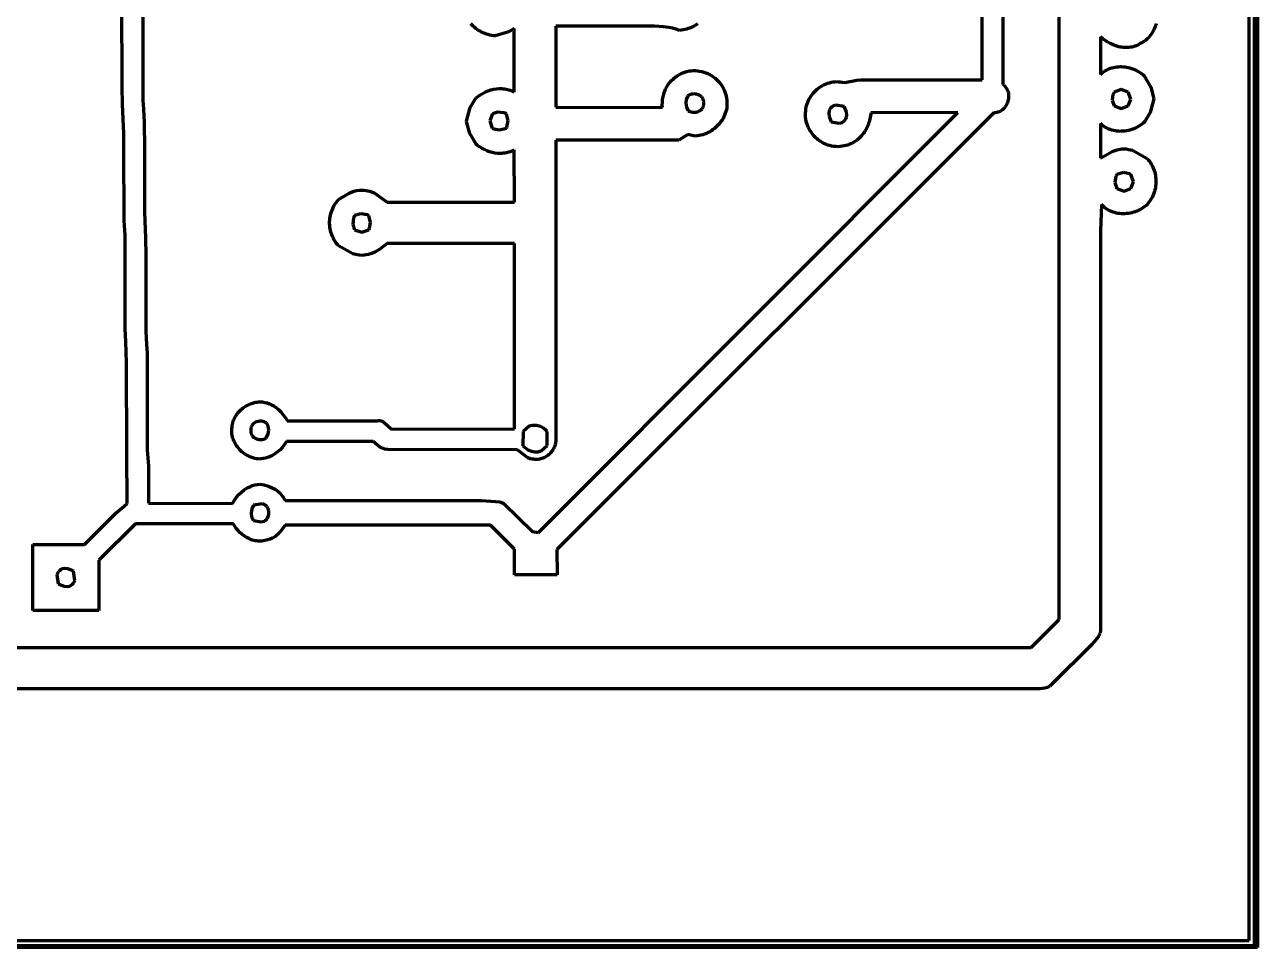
# Model space of a CAD drawing. Header units: millimetres. Extents: x 0 to 18.8, y 0 to 13.5.
# Drawn here: x 12.57 to 18.79, y 0 to 4.66 of the extents above; entities that cross this region are included whole.
import ezdxf

# ---------------------------------------------------------------- set-up
doc = ezdxf.new("R2010")
doc.units = ezdxf.units.MM
doc.layers.add('color#000000ff', color=7, linetype='CONTINUOUS', lineweight=100)
doc.layers.add('color#ffffffff', color=7, linetype='CONTINUOUS', lineweight=100)

msp = doc.modelspace()

# ---------------------------------------------------------------- linework, layer by layer
at = {"layer": 'color#000000ff'}
for p, q in [((18.7499, 0.0346), (18.75, 13.4653)), ((18.7777, 13.493), (18.7777, 0.007)), ((17.7917, 1.6563), (17.792, 12.0309)), ((17.4027, 4.3819), (17.4027, 4.7986)), ((17.5068, 4.8133), (17.5076, 4.3584)), ((13.0625, 4.3473), (13.0606, 4.7837)), ((13.1665, 4.7331), (13.1667, 4.6523)), ((13.1667, 4.6523), (13.1665, 4.2776)), ((14.8273, 4.6587), (14.8215, 4.6651)), ((14.8335, 4.6526), (14.8273, 4.6587)), ((14.8399, 4.6468), (14.8335, 4.6526)), ((14.8467, 4.6412), (14.8399, 4.6468)), ((14.8536, 4.636), (14.8467, 4.6412)), ((14.8609, 4.6312), (14.8536, 4.636)), ((14.8683, 4.6267), (14.8609, 4.6312)), ((14.8761, 4.6225), (14.8683, 4.6267)), ((14.884, 4.6187), (14.8761, 4.6225)), ((14.8921, 4.6153), (14.884, 4.6187)), ((14.9004, 4.6123), (14.8921, 4.6153)), ((14.9088, 4.6097), (14.9004, 4.6123)), ((14.9175, 4.6074), (14.9088, 4.6097)), ((14.9262, 4.6057), (14.9175, 4.6074)), ((14.9352, 4.6043), (14.9262, 4.6057)), ((15.0129, 4.6231), (14.9442, 4.6035)), ((15.0405, 4.64), (15.0129, 4.6231)), ((15.0399, 4.3196), (15.0405, 4.64)), ((15.6114, 4.6528), (15.25, 4.6528)), ((15.25, 4.6528), (15.2502, 4.2429)), ((15.749, 4.6531), (15.6114, 4.6528)), ((15.7946, 4.6499), (15.749, 4.6531)), ((15.8216, 4.6459), (15.7946, 4.6499)), ((15.8395, 4.6421), (15.8216, 4.6459)), ((15.8573, 4.6372), (15.8395, 4.6421)), ((15.8749, 4.6312), (15.8573, 4.6372)), ((15.884, 4.6321), (15.8749, 4.6312)), ((15.8929, 4.6334), (15.884, 4.6321)), ((15.9017, 4.6351), (15.8929, 4.6334)), ((15.9104, 4.6373), (15.9017, 4.6351)), ((15.9189, 4.6399), (15.9104, 4.6373)), ((15.9272, 4.6429), (15.9189, 4.6399)), ((15.9354, 4.6463), (15.9272, 4.6429)), ((15.9433, 4.6502), (15.9354, 4.6463)), ((15.9511, 4.6543), (15.9433, 4.6502)), ((15.9586, 4.6589), (15.9511, 4.6543)), ((15.9658, 4.6638), (15.9586, 4.6589)), ((18.2525, 4.6065), (18.2473, 4.6)), ((18.2574, 4.6132), (18.2525, 4.6065)), ((18.2619, 4.6201), (18.2574, 4.6132)), ((18.266, 4.6273), (18.2619, 4.6201)), ((18.2698, 4.6347), (18.266, 4.6273)), ((18.2732, 4.6422), (18.2698, 4.6347)), ((18.2763, 4.65), (18.2732, 4.6422)), ((18.279, 4.6579), (18.2763, 4.65)), ((18.2813, 4.6659), (18.279, 4.6579)), ((14.9442, 4.6035), (14.9352, 4.6043)), ((17.9999, 4.5987), (17.9998, 4.4087)), ((18.0113, 4.5888), (17.9999, 4.5987)), ((18.0234, 4.5797), (18.0113, 4.5888)), ((18.0362, 4.5715), (18.0234, 4.5797)), ((18.0495, 4.5642), (18.0362, 4.5715)), ((18.0633, 4.5579), (18.0495, 4.5642)), ((18.0775, 4.5526), (18.0633, 4.5579)), ((18.0919, 4.5486), (18.0775, 4.5526)), ((18.0992, 4.547), (18.0919, 4.5486)), ((18.1066, 4.5458), (18.0992, 4.547)), ((18.114, 4.5449), (18.1066, 4.5458)), ((18.1214, 4.5443), (18.114, 4.5449)), ((18.1288, 4.5441), (18.1214, 4.5443)), ((18.1362, 4.5443), (18.1288, 4.5441)), ((18.1436, 4.5449), (18.1362, 4.5443)), ((18.1509, 4.5458), (18.1436, 4.5449)), ((18.1582, 4.5471), (18.1509, 4.5458)), ((18.1655, 4.5489), (18.1582, 4.5471)), ((18.1728, 4.5511), (18.1655, 4.5489)), ((18.1799, 4.5537), (18.1728, 4.5511)), ((18.187, 4.5567), (18.1799, 4.5537)), ((18.194, 4.5602), (18.187, 4.5567)), ((18.2008, 4.5642), (18.194, 4.5602)), ((18.2085, 4.5682), (18.2008, 4.5642)), ((18.2158, 4.5726), (18.2085, 4.5682)), ((18.2228, 4.5774), (18.2158, 4.5726)), ((18.2295, 4.5825), (18.2228, 4.5774)), ((18.2357, 4.5881), (18.2295, 4.5825)), ((18.2417, 4.5939), (18.2357, 4.5881)), ((18.2473, 4.6), (18.2417, 4.5939)), ((15.8919, 4.4168), (15.9021, 4.4207)), ((15.9021, 4.4207), (15.9124, 4.4239)), ((15.9124, 4.4239), (15.9229, 4.4261)), ((15.9229, 4.4261), (15.9336, 4.4276)), ((15.9336, 4.4276), (15.9442, 4.4283)), ((15.9442, 4.4283), (15.9549, 4.4282)), ((15.9549, 4.4282), (15.9656, 4.4274)), ((15.9656, 4.4274), (15.9763, 4.4258)), ((15.9763, 4.4258), (15.9868, 4.4236)), ((15.9868, 4.4236), (15.9972, 4.4207)), ((15.9972, 4.4207), (16.0074, 4.4171)), ((18.0063, 4.4146), (18.0131, 4.42)), ((18.0131, 4.42), (18.0201, 4.4249)), ((18.0201, 4.4249), (18.0273, 4.4293)), ((18.0273, 4.4293), (18.0347, 4.4332)), ((18.0347, 4.4332), (18.0423, 4.4367)), ((18.0423, 4.4367), (18.05, 4.4396)), ((18.05, 4.4396), (18.0579, 4.4422)), ((18.0579, 4.4422), (18.0658, 4.4443)), ((18.0658, 4.4443), (18.0739, 4.4459)), ((18.0739, 4.4459), (18.082, 4.4471)), ((18.082, 4.4471), (18.0902, 4.4479)), ((18.0902, 4.4479), (18.0985, 4.4482)), ((18.0985, 4.4482), (18.1067, 4.4481)), ((18.1067, 4.4481), (18.115, 4.4476)), ((18.115, 4.4476), (18.1233, 4.4467)), ((18.1233, 4.4467), (18.1315, 4.4455)), ((18.1315, 4.4455), (18.1397, 4.4438)), ((18.1397, 4.4438), (18.1478, 4.4417)), ((18.1478, 4.4417), (18.1558, 4.4393)), ((18.1558, 4.4393), (18.1637, 4.4365)), ((18.1637, 4.4365), (18.1715, 4.4333)), ((18.1715, 4.4333), (18.1792, 4.4298)), ((18.1792, 4.4298), (18.1867, 4.426)), ((18.1867, 4.426), (18.194, 4.4218)), ((18.194, 4.4218), (18.2011, 4.4172)), ((15.8107, 4.3458), (15.8177, 4.3572)), ((15.8177, 4.3572), (15.8256, 4.368)), ((15.8256, 4.368), (15.8344, 4.378)), ((15.8344, 4.378), (15.8441, 4.3872)), ((15.8441, 4.3872), (15.8493, 4.3915)), ((15.8493, 4.3915), (15.8547, 4.3955)), ((15.8547, 4.3955), (15.8604, 4.3993)), ((15.8604, 4.3993), (15.8662, 4.4029)), ((15.8662, 4.4029), (15.8723, 4.4061)), ((15.8723, 4.4061), (15.882, 4.4119)), ((15.882, 4.4119), (15.8919, 4.4168)), ((16.0074, 4.4171), (16.0174, 4.4129)), ((16.0174, 4.4129), (16.0271, 4.408)), ((16.0271, 4.408), (16.0365, 4.4026)), ((16.0365, 4.4026), (16.0455, 4.3966)), ((16.0455, 4.3966), (16.0542, 4.3901)), ((16.0542, 4.3901), (16.0624, 4.3831)), ((16.0624, 4.3831), (16.0702, 4.3755)), ((16.0702, 4.3755), (16.0774, 4.3675)), ((16.0774, 4.3675), (16.0841, 4.3591)), ((16.0841, 4.3591), (16.0902, 4.3502)), ((16.5994, 4.3538), (16.6075, 4.3578)), ((16.6075, 4.3578), (16.6158, 4.3614)), ((16.6158, 4.3614), (16.6242, 4.3645)), ((16.6242, 4.3645), (16.6328, 4.3671)), ((16.6328, 4.3671), (16.6416, 4.3692)), ((16.6416, 4.3692), (16.6504, 4.3708)), ((16.6504, 4.3708), (16.6593, 4.3718)), ((16.6593, 4.3718), (16.6683, 4.3723)), ((16.6683, 4.3723), (16.6774, 4.3722)), ((16.6774, 4.3722), (16.6865, 4.3715)), ((16.6865, 4.3715), (16.6955, 4.3702)), ((16.6955, 4.3702), (16.7088, 4.3684)), ((16.7088, 4.3684), (16.7702, 4.3798)), ((16.7702, 4.3798), (16.7899, 4.3818)), ((16.7899, 4.3818), (17.4027, 4.3819)), ((17.5076, 4.3584), (17.513, 4.3538)), ((17.9998, 4.4087), (18.0063, 4.4146)), ((18.2011, 4.4172), (18.208, 4.4124)), ((18.208, 4.4124), (18.2147, 4.4072)), ((18.2147, 4.4072), (18.2211, 4.4017)), ((18.2211, 4.4017), (18.2541, 4.3451)), ((13.0639, 4.2577), (13.0625, 4.3473)), ((14.8483, 4.2905), (14.8595, 4.2995)), ((14.8595, 4.2995), (14.8713, 4.3076)), ((14.8713, 4.3076), (14.8836, 4.3149)), ((14.8836, 4.3149), (14.8963, 4.3213)), ((14.8963, 4.3213), (14.9095, 4.3267)), ((14.9095, 4.3267), (14.9229, 4.331)), ((14.9229, 4.331), (14.9366, 4.3343)), ((14.9366, 4.3343), (14.9504, 4.3365)), ((14.9504, 4.3365), (14.9644, 4.3375)), ((14.9644, 4.3375), (14.9714, 4.3375)), ((14.9714, 4.3375), (14.9784, 4.3372)), ((14.9784, 4.3372), (14.9854, 4.3366)), ((14.9854, 4.3366), (14.9923, 4.3357)), ((14.9923, 4.3357), (14.9993, 4.3345)), ((14.9993, 4.3345), (15.0062, 4.3329)), ((15.0062, 4.3329), (15.0131, 4.3309)), ((15.0131, 4.3309), (15.0199, 4.3286)), ((15.0199, 4.3286), (15.0266, 4.326)), ((15.0266, 4.326), (15.0333, 4.323)), ((15.0333, 4.323), (15.0399, 4.3196)), ((15.7897, 4.2823), (15.792, 4.2956)), ((15.792, 4.2956), (15.7953, 4.3087)), ((15.7953, 4.3087), (15.7995, 4.3215)), ((15.7995, 4.3215), (15.8047, 4.3339)), ((15.8047, 4.3339), (15.8107, 4.3458)), ((15.9175, 4.3003), (15.909, 4.2821)), ((15.9192, 4.3027), (15.9175, 4.3003)), ((15.9258, 4.3061), (15.9192, 4.3027)), ((15.9329, 4.3084), (15.9258, 4.3061)), ((15.9402, 4.3099), (15.9329, 4.3084)), ((15.9476, 4.3103), (15.9402, 4.3099)), ((15.955, 4.3099), (15.9476, 4.3103)), ((15.9623, 4.3086), (15.955, 4.3099)), ((15.9692, 4.3064), (15.9623, 4.3086)), ((15.9757, 4.3034), (15.9692, 4.3064)), ((15.9817, 4.2995), (15.9757, 4.3034)), ((15.9868, 4.2948), (15.9817, 4.2995)), ((15.9911, 4.2894), (15.9868, 4.2948)), ((16.0902, 4.3502), (16.0956, 4.3409)), ((16.0956, 4.3409), (16.1004, 4.3312)), ((16.1004, 4.3312), (16.1044, 4.3212)), ((16.1044, 4.3212), (16.1077, 4.3108)), ((16.1077, 4.3108), (16.1101, 4.3001)), ((16.1101, 4.3001), (16.1117, 4.2891)), ((16.5342, 4.2928), (16.5391, 4.3004)), ((16.5391, 4.3004), (16.5445, 4.3076)), ((16.5445, 4.3076), (16.5502, 4.3146)), ((16.5502, 4.3146), (16.5563, 4.3213)), ((16.5563, 4.3213), (16.5628, 4.3276)), ((16.5628, 4.3276), (16.5695, 4.3336)), ((16.5695, 4.3336), (16.5766, 4.3393)), ((16.5766, 4.3393), (16.584, 4.3445)), ((16.584, 4.3445), (16.5916, 4.3494)), ((16.5916, 4.3494), (16.5994, 4.3538)), ((17.513, 4.3538), (17.5179, 4.3489)), ((17.5179, 4.3489), (17.5221, 4.3435)), ((17.5221, 4.3435), (17.5258, 4.3379)), ((17.5258, 4.3379), (17.5289, 4.3321)), ((17.5289, 4.3321), (17.5314, 4.326)), ((17.5314, 4.326), (17.5334, 4.3197)), ((17.5334, 4.3197), (17.5349, 4.3133)), ((17.5349, 4.3133), (17.5358, 4.3068)), ((17.5362, 4.2936), (17.5356, 4.287)), ((17.5358, 4.3068), (17.5362, 4.3002)), ((17.5362, 4.3002), (17.5362, 4.2936)), ((18.0629, 4.3079), (18.0591, 4.2786)), ((18.0684, 4.3199), (18.0629, 4.3079)), ((18.1048, 4.3332), (18.0684, 4.3199)), ((18.1392, 4.3196), (18.1048, 4.3332)), ((18.1527, 4.2838), (18.1392, 4.3196)), ((18.2541, 4.3451), (18.2695, 4.2858)), ((13.0694, 4.1112), (13.0639, 4.2577)), ((13.1665, 4.2776), (13.1697, 4.2335)), ((13.1697, 4.2335), (13.1728, 4.1674)), ((14.8001, 4.1734), (14.8185, 4.2415)), ((14.8185, 4.2415), (14.8427, 4.2834)), ((14.8427, 4.2834), (14.8483, 4.2905)), ((15.2502, 4.2429), (15.7883, 4.2419)), ((15.7878, 4.2554), (15.7883, 4.2689)), ((15.7883, 4.2419), (15.7878, 4.2554)), ((15.7883, 4.2689), (15.7897, 4.2823)), ((15.909, 4.2821), (15.9064, 4.2628)), ((15.9064, 4.2628), (15.9097, 4.2434)), ((15.9097, 4.2434), (15.9188, 4.2253)), ((15.9845, 4.2307), (15.9893, 4.2358)), ((15.9893, 4.2358), (15.9913, 4.2387)), ((15.9929, 4.2863), (15.9911, 4.2894)), ((15.9913, 4.2387), (15.9931, 4.2417)), ((15.9944, 4.2831), (15.9929, 4.2863)), ((15.9931, 4.2417), (15.9946, 4.245)), ((15.9956, 4.2797), (15.9944, 4.2831)), ((15.9946, 4.245), (15.9958, 4.2484)), ((15.9965, 4.2761), (15.9956, 4.2797)), ((15.9958, 4.2484), (15.9966, 4.2521)), ((15.9971, 4.2723), (15.9965, 4.2761)), ((15.9966, 4.2521), (15.9972, 4.2559)), ((15.9973, 4.2683), (15.9971, 4.2723)), ((15.9972, 4.2642), (15.9973, 4.2683)), ((15.9973, 4.2599), (15.9972, 4.2642)), ((15.9972, 4.2559), (15.9973, 4.2599)), ((16.113, 4.2403), (16.1113, 4.2308)), ((16.1117, 4.2891), (16.1133, 4.2791)), ((16.1141, 4.2498), (16.113, 4.2403)), ((16.1133, 4.2791), (16.1142, 4.2693)), ((16.1145, 4.2595), (16.1141, 4.2498)), ((16.1142, 4.2693), (16.1145, 4.2595)), ((16.512, 4.2247), (16.5129, 4.2338)), ((16.5129, 4.2338), (16.5144, 4.2428)), ((16.5144, 4.2428), (16.5164, 4.2516)), ((16.5164, 4.2516), (16.519, 4.2603)), ((16.519, 4.2603), (16.5221, 4.2687)), ((16.5221, 4.2687), (16.5256, 4.277)), ((16.5256, 4.277), (16.5297, 4.285)), ((16.5297, 4.285), (16.5342, 4.2928)), ((16.6327, 4.2319), (16.6297, 4.2241)), ((16.6373, 4.239), (16.6327, 4.2319)), ((16.6414, 4.2434), (16.6373, 4.239)), ((16.6438, 4.2454), (16.6414, 4.2434)), ((16.6518, 4.2507), (16.6438, 4.2454)), ((16.6644, 4.2543), (16.6518, 4.2507)), ((16.7062, 4.2467), (16.6644, 4.2543)), ((16.7173, 4.2205), (16.7062, 4.2467)), ((17.5103, 4.2345), (17.5055, 4.2301)), ((17.5148, 4.2392), (17.5103, 4.2345)), ((17.5189, 4.2443), (17.5148, 4.2392)), ((17.5226, 4.2498), (17.5189, 4.2443)), ((17.5258, 4.2555), (17.5226, 4.2498)), ((17.5287, 4.2614), (17.5258, 4.2555)), ((17.5311, 4.2676), (17.5287, 4.2614)), ((17.533, 4.274), (17.5311, 4.2676)), ((17.5345, 4.2804), (17.533, 4.274)), ((17.5356, 4.287), (17.5345, 4.2804)), ((18.0591, 4.2786), (18.0685, 4.2495)), ((18.0685, 4.2495), (18.1049, 4.2363)), ((18.1049, 4.2363), (18.139, 4.2499)), ((18.139, 4.2499), (18.1527, 4.2838)), ((18.2695, 4.2858), (18.251, 4.2173)), ((14.8012, 4.1646), (14.8001, 4.1734)), ((14.9302, 4.2094), (14.9169, 4.1744)), ((14.9169, 4.1744), (14.9301, 4.1378)), ((14.957, 4.2183), (14.9302, 4.2094)), ((14.9891, 4.2147), (14.957, 4.2183)), ((15.0013, 4.2095), (14.9891, 4.2147)), ((15.0103, 4.1749), (15.0013, 4.2095)), ((15.0035, 4.1426), (15.0103, 4.1749)), ((15.1627, 2.0958), (17.2803, 4.2157)), ((17.4618, 4.2141), (15.2564, 2.0095)), ((15.9188, 4.2253), (15.9221, 4.2235)), ((15.9221, 4.2235), (15.929, 4.2208)), ((15.929, 4.2208), (15.9363, 4.219)), ((15.9363, 4.219), (15.9437, 4.218)), ((15.9437, 4.218), (15.9513, 4.218)), ((15.9513, 4.218), (15.9587, 4.2188)), ((15.9587, 4.2188), (15.9659, 4.2205)), ((15.9659, 4.2205), (15.9727, 4.2231)), ((15.9727, 4.2231), (15.9789, 4.2265)), ((15.9789, 4.2265), (15.9845, 4.2307)), ((16.0843, 4.1705), (16.0785, 4.1629)), ((16.0896, 4.1784), (16.0843, 4.1705)), ((16.0945, 4.1866), (16.0896, 4.1784)), ((16.0989, 4.195), (16.0945, 4.1866)), ((16.1028, 4.2037), (16.0989, 4.195)), ((16.1062, 4.2125), (16.1028, 4.2037)), ((16.1091, 4.2216), (16.1062, 4.2125)), ((16.1113, 4.2308), (16.1091, 4.2216)), ((16.5105, 4.2032), (16.5108, 4.2139)), ((16.511, 4.1926), (16.5105, 4.2032)), ((16.5108, 4.2139), (16.512, 4.2247)), ((16.5123, 4.1821), (16.511, 4.1926)), ((16.5143, 4.1718), (16.5123, 4.1821)), ((16.5171, 4.1616), (16.5143, 4.1718)), ((16.6297, 4.2241), (16.628, 4.2132)), ((16.628, 4.2132), (16.6298, 4.1962)), ((16.6298, 4.1962), (16.6412, 4.1699)), ((16.6412, 4.1699), (16.6804, 4.1624)), ((16.6954, 4.1662), (16.7035, 4.1714)), ((16.7035, 4.1714), (16.7058, 4.1734)), ((16.7058, 4.1734), (16.7098, 4.1777)), ((16.7098, 4.1777), (16.7144, 4.1849)), ((16.7144, 4.1849), (16.7173, 4.1926)), ((16.719, 4.2036), (16.7173, 4.2205)), ((16.7173, 4.1926), (16.719, 4.2036)), ((16.8341, 4.176), (16.8319, 4.1683)), ((16.836, 4.1837), (16.8341, 4.176)), ((16.8376, 4.1916), (16.836, 4.1837)), ((16.8389, 4.1995), (16.8376, 4.1916)), ((16.8399, 4.2074), (16.8389, 4.1995)), ((16.8405, 4.2153), (16.8399, 4.2074)), ((17.2803, 4.2157), (16.8405, 4.2153)), ((17.469, 4.2146), (17.4618, 4.2141)), ((17.4759, 4.2157), (17.469, 4.2146)), ((17.4825, 4.2175), (17.4759, 4.2157)), ((17.4887, 4.2199), (17.4825, 4.2175)), ((17.4947, 4.2228), (17.4887, 4.2199)), ((17.5002, 4.2262), (17.4947, 4.2228)), ((17.5055, 4.2301), (17.5002, 4.2262)), ((18.224, 4.1713), (18.2212, 4.1678)), ((18.251, 4.2173), (18.224, 4.1713)), ((13.0701, 4.0405), (13.0694, 4.1112)), ((13.1728, 4.1674), (13.1744, 4.0348)), ((14.8167, 4.1097), (14.8012, 4.1646)), ((14.8482, 4.0567), (14.8167, 4.1097)), ((14.9301, 4.1378), (14.9373, 4.1343)), ((14.9373, 4.1343), (14.9667, 4.1285)), ((14.9667, 4.1285), (15.0012, 4.1376)), ((15.0012, 4.1376), (15.0035, 4.1426)), ((16.0014, 4.1073), (15.9923, 4.1042)), ((16.0104, 4.111), (16.0014, 4.1073)), ((16.0191, 4.115), (16.0104, 4.111)), ((16.0276, 4.1196), (16.0191, 4.115)), ((16.0358, 4.1246), (16.0276, 4.1196)), ((16.0438, 4.1301), (16.0358, 4.1246)), ((16.0514, 4.1359), (16.0438, 4.1301)), ((16.0588, 4.1421), (16.0514, 4.1359)), ((16.0657, 4.1487), (16.0588, 4.1421)), ((16.0723, 4.1557), (16.0657, 4.1487)), ((16.0785, 4.1629), (16.0723, 4.1557)), ((16.5205, 4.1517), (16.5171, 4.1616)), ((16.5246, 4.1421), (16.5205, 4.1517)), ((16.5293, 4.1327), (16.5246, 4.1421)), ((16.5346, 4.1236), (16.5293, 4.1327)), ((16.5405, 4.1149), (16.5346, 4.1236)), ((16.5469, 4.1065), (16.5405, 4.1149)), ((16.6804, 4.1624), (16.6954, 4.1662)), ((16.8037, 4.1115), (16.799, 4.1052)), ((16.8082, 4.118), (16.8037, 4.1115)), ((16.8124, 4.1247), (16.8082, 4.118)), ((16.8164, 4.1316), (16.8124, 4.1247)), ((16.8201, 4.1387), (16.8164, 4.1316)), ((16.8234, 4.1459), (16.8201, 4.1387)), ((16.8265, 4.1532), (16.8234, 4.1459)), ((16.8293, 4.1607), (16.8265, 4.1532)), ((16.8319, 4.1683), (16.8293, 4.1607)), ((18.0064, 4.1548), (17.9998, 4.1606)), ((17.9998, 4.1606), (18.0003, 3.9862)), ((18.0132, 4.1494), (18.0064, 4.1548)), ((18.0202, 4.1445), (18.0132, 4.1494)), ((18.0274, 4.1401), (18.0202, 4.1445)), ((18.0349, 4.1362), (18.0274, 4.1401)), ((18.0424, 4.1328), (18.0349, 4.1362)), ((18.0501, 4.1298), (18.0424, 4.1328)), ((18.058, 4.1273), (18.0501, 4.1298)), ((18.066, 4.1252), (18.058, 4.1273)), ((18.074, 4.1236), (18.066, 4.1252)), ((18.0821, 4.1224), (18.074, 4.1236)), ((18.0903, 4.1216), (18.0821, 4.1224)), ((18.0986, 4.1213), (18.0903, 4.1216)), ((18.1068, 4.1214), (18.0986, 4.1213)), ((18.1151, 4.1219), (18.1068, 4.1214)), ((18.1233, 4.1228), (18.1151, 4.1219)), ((18.1315, 4.1241), (18.1233, 4.1228)), ((18.1397, 4.1257), (18.1315, 4.1241)), ((18.1478, 4.1278), (18.1397, 4.1257)), ((18.1558, 4.1302), (18.1478, 4.1278)), ((18.1637, 4.133), (18.1558, 4.1302)), ((18.1715, 4.1362), (18.1637, 4.133)), ((18.1792, 4.1397), (18.1715, 4.1362)), ((18.1867, 4.1436), (18.1792, 4.1397)), ((18.194, 4.1477), (18.1867, 4.1436)), ((18.2011, 4.1523), (18.194, 4.1477)), ((18.208, 4.1571), (18.2011, 4.1523)), ((18.2147, 4.1623), (18.208, 4.1571)), ((18.2212, 4.1678), (18.2147, 4.1623)), ((14.8538, 4.0521), (14.8482, 4.0567)), ((14.8653, 4.0436), (14.8538, 4.0521)), ((15.8608, 4.0765), (15.25, 4.0764)), ((15.25, 4.0764), (15.2502, 2.5686)), ((15.8722, 4.0768), (15.8608, 4.0765)), ((15.9167, 4.1052), (15.8722, 4.0768)), ((15.9541, 4.0972), (15.9167, 4.1052)), ((15.9638, 4.0981), (15.9541, 4.0972)), ((15.9735, 4.0996), (15.9638, 4.0981)), ((15.9829, 4.1016), (15.9735, 4.0996)), ((15.9923, 4.1042), (15.9829, 4.1016)), ((16.5538, 4.0985), (16.5469, 4.1065)), ((16.5612, 4.091), (16.5538, 4.0985)), ((16.569, 4.0839), (16.5612, 4.091)), ((16.5772, 4.0773), (16.569, 4.0839)), ((16.5858, 4.0711), (16.5772, 4.0773)), ((16.5947, 4.0656), (16.5858, 4.0711)), ((16.6039, 4.0606), (16.5947, 4.0656)), ((16.6135, 4.0561), (16.6039, 4.0606)), ((16.6232, 4.0523), (16.6135, 4.0561)), ((16.6332, 4.0492), (16.6232, 4.0523)), ((16.6434, 4.0467), (16.6332, 4.0492)), ((16.6537, 4.045), (16.6434, 4.0467)), ((16.6642, 4.044), (16.6537, 4.045)), ((16.6959, 4.0457), (16.6853, 4.0443)), ((16.7066, 4.0479), (16.6959, 4.0457)), ((16.7147, 4.0497), (16.7066, 4.0479)), ((16.7225, 4.0519), (16.7147, 4.0497)), ((16.7302, 4.0544), (16.7225, 4.0519)), ((16.7376, 4.0574), (16.7302, 4.0544)), ((16.7448, 4.0607), (16.7376, 4.0574)), ((16.7518, 4.0644), (16.7448, 4.0607)), ((16.7585, 4.0685), (16.7518, 4.0644)), ((16.765, 4.0729), (16.7585, 4.0685)), ((16.7713, 4.0775), (16.765, 4.0729)), ((16.7774, 4.0825), (16.7713, 4.0775)), ((16.7831, 4.0878), (16.7774, 4.0825)), ((16.7887, 4.0934), (16.7831, 4.0878)), ((16.794, 4.0992), (16.7887, 4.0934)), ((16.799, 4.1052), (16.794, 4.0992)), ((13.0719, 3.669), (13.0701, 4.0405)), ((13.1744, 4.0348), (13.174, 3.7253)), ((14.8774, 4.0359), (14.8653, 4.0436)), ((14.8899, 4.0291), (14.8774, 4.0359)), ((14.9029, 4.0232), (14.8899, 4.0291)), ((14.9162, 4.0183), (14.9029, 4.0232)), ((14.9297, 4.0145), (14.9162, 4.0183)), ((14.9435, 4.0118), (14.9297, 4.0145)), ((14.9574, 4.0102), (14.9435, 4.0118)), ((14.9714, 4.0098), (14.9574, 4.0102)), ((14.9784, 4.01), (14.9714, 4.0098)), ((14.9854, 4.0106), (14.9784, 4.01)), ((14.9924, 4.0115), (14.9854, 4.0106)), ((14.9993, 4.0128), (14.9924, 4.0115)), ((15.0062, 4.0144), (14.9993, 4.0128)), ((15.0131, 4.0163), (15.0062, 4.0144)), ((15.0199, 4.0186), (15.0131, 4.0163)), ((15.0267, 4.0212), (15.0199, 4.0186)), ((15.0334, 4.0242), (15.0267, 4.0212)), ((15.04, 4.0276), (15.0334, 4.0242)), ((15.0416, 3.7639), (15.04, 4.0276)), ((16.6747, 4.0438), (16.6642, 4.044)), ((16.6853, 4.0443), (16.6747, 4.0438)), ((18.0003, 3.9862), (18.0592, 4.0199)), ((18.0592, 4.0199), (18.0837, 4.0285)), ((18.0837, 4.0285), (18.0988, 4.0317)), ((18.0988, 4.0317), (18.1091, 4.0327)), ((18.1091, 4.0327), (18.1195, 4.0329)), ((18.1195, 4.0329), (18.13, 4.0322)), ((18.13, 4.0322), (18.1406, 4.0303)), ((18.1406, 4.0303), (18.1622, 4.0261)), ((18.1622, 4.0261), (18.2352, 3.9848)), ((18.2352, 3.9848), (18.2411, 3.9779)), ((18.2411, 3.9779), (18.2466, 3.9708)), ((18.2466, 3.9708), (18.2517, 3.9634)), ((18.2517, 3.9634), (18.2564, 3.9558)), ((18.2564, 3.9558), (18.2606, 3.948)), ((18.2606, 3.948), (18.2645, 3.94)), ((18.2645, 3.94), (18.2679, 3.9319)), ((18.2679, 3.9319), (18.2708, 3.9237)), ((18.2708, 3.9237), (18.2734, 3.9153)), ((18.0778, 3.8943), (18.073, 3.8623)), ((18.073, 3.8623), (18.0822, 3.8328)), ((18.0821, 3.904), (18.0778, 3.8943)), ((18.1164, 3.9133), (18.0821, 3.904)), ((18.146, 3.9074), (18.1164, 3.9133)), ((18.1533, 3.9038), (18.146, 3.9074)), ((18.1529, 3.8333), (18.1665, 3.867)), ((18.1665, 3.867), (18.1533, 3.9038)), ((18.2734, 3.9153), (18.2755, 3.9068)), ((18.2755, 3.9068), (18.2772, 3.8982)), ((18.2772, 3.8982), (18.2784, 3.8896)), ((18.2784, 3.8896), (18.2793, 3.8809)), ((18.2793, 3.8809), (18.2797, 3.8722)), ((18.2797, 3.8635), (18.2793, 3.8548)), ((18.2797, 3.8722), (18.2797, 3.8635)), ((14.1539, 3.7768), (14.207, 3.8093)), ((14.207, 3.8093), (14.2311, 3.8187)), ((14.2311, 3.8187), (14.246, 3.8224)), ((14.246, 3.8224), (14.2613, 3.8244)), ((14.2613, 3.8244), (14.2716, 3.8246)), ((14.2716, 3.8246), (14.282, 3.8239)), ((14.282, 3.8239), (14.2926, 3.8221)), ((14.2926, 3.8221), (14.3096, 3.8192)), ((14.3096, 3.8192), (14.3335, 3.8106)), ((14.3335, 3.8106), (14.3999, 3.7643)), ((18.0822, 3.8328), (18.1194, 3.8196)), ((18.1194, 3.8196), (18.1529, 3.8333)), ((18.2643, 3.7958), (18.2605, 3.7878)), ((18.2677, 3.8039), (18.2643, 3.7958)), ((18.2707, 3.8121), (18.2677, 3.8039)), ((18.2733, 3.8205), (18.2707, 3.8121)), ((18.2754, 3.829), (18.2733, 3.8205)), ((18.2771, 3.8375), (18.2754, 3.829)), ((18.2784, 3.8462), (18.2771, 3.8375)), ((18.2793, 3.8548), (18.2784, 3.8462)), ((14.1244, 3.732), (14.1282, 3.7399)), ((14.1282, 3.7399), (14.1325, 3.7477)), ((14.1325, 3.7477), (14.1372, 3.7553)), ((14.1372, 3.7553), (14.1424, 3.7627)), ((14.1424, 3.7627), (14.1479, 3.7699)), ((14.1479, 3.7699), (14.1539, 3.7768)), ((14.3999, 3.7643), (15.0416, 3.7639)), ((18.0045, 3.7512), (17.9993, 3.6193)), ((18.0111, 3.7447), (18.0045, 3.7512)), ((18.018, 3.7388), (18.0111, 3.7447)), ((18.0251, 3.7333), (18.018, 3.7388)), ((18.2138, 3.7346), (18.2063, 3.7299)), ((18.2211, 3.7397), (18.2138, 3.7346)), ((18.2282, 3.7452), (18.2211, 3.7397)), ((18.2349, 3.751), (18.2282, 3.7452)), ((18.2409, 3.7579), (18.2349, 3.751)), ((18.2464, 3.765), (18.2409, 3.7579)), ((18.2515, 3.7724), (18.2464, 3.765)), ((18.2562, 3.78), (18.2515, 3.7724)), ((18.2605, 3.7878), (18.2562, 3.78)), ((13.174, 3.7253), (13.1768, 3.6591)), ((14.109, 3.6642), (14.1094, 3.6729)), ((14.1094, 3.6729), (14.1103, 3.6815)), ((14.1103, 3.6815), (14.1116, 3.6902)), ((14.1116, 3.6902), (14.1133, 3.6987)), ((14.1133, 3.6987), (14.1154, 3.7072)), ((14.1154, 3.7072), (14.118, 3.7156)), ((14.118, 3.7156), (14.121, 3.7238)), ((14.121, 3.7238), (14.1244, 3.732)), ((14.2296, 3.6835), (14.2261, 3.6514)), ((14.2349, 3.6957), (14.2296, 3.6835)), ((14.267, 3.7048), (14.2349, 3.6957)), ((14.2993, 3.6991), (14.267, 3.7048)), ((14.3067, 3.6957), (14.2993, 3.6991)), ((14.3159, 3.6614), (14.3067, 3.6957)), ((18.0325, 3.7283), (18.0251, 3.7333)), ((18.0401, 3.7239), (18.0325, 3.7283)), ((18.0478, 3.7199), (18.0401, 3.7239)), ((18.0558, 3.7164), (18.0478, 3.7199)), ((18.0639, 3.7133), (18.0558, 3.7164)), ((18.0721, 3.7108), (18.0639, 3.7133)), ((18.0805, 3.7087), (18.0721, 3.7108)), ((18.089, 3.7071), (18.0805, 3.7087)), ((18.0975, 3.7059), (18.089, 3.7071)), ((18.1061, 3.7052), (18.0975, 3.7059)), ((18.1147, 3.7049), (18.1061, 3.7052)), ((18.1234, 3.705), (18.1147, 3.7049)), ((18.132, 3.7056), (18.1234, 3.705)), ((18.1406, 3.7067), (18.132, 3.7056)), ((18.1492, 3.7081), (18.1406, 3.7067)), ((18.1577, 3.71), (18.1492, 3.7081)), ((18.1661, 3.7123), (18.1577, 3.71)), ((18.1745, 3.715), (18.1661, 3.7123)), ((18.1827, 3.7181), (18.1745, 3.715)), ((18.1907, 3.7217), (18.1827, 3.7181)), ((18.1986, 3.7256), (18.1907, 3.7217)), ((18.2063, 3.7299), (18.1986, 3.7256)), ((13.0766, 3.5984), (13.0719, 3.669)), ((13.1768, 3.6591), (13.1781, 3.6371)), ((13.1781, 3.6371), (13.181, 3.5054)), ((14.109, 3.6555), (14.109, 3.6642)), ((14.1094, 3.6468), (14.109, 3.6555)), ((14.1103, 3.6381), (14.1094, 3.6468)), ((14.1116, 3.6295), (14.1103, 3.6381)), ((14.1133, 3.6209), (14.1116, 3.6295)), ((14.1154, 3.6124), (14.1133, 3.6209)), ((14.118, 3.604), (14.1154, 3.6124)), ((14.2261, 3.6514), (14.2351, 3.6245)), ((14.2351, 3.6245), (14.2717, 3.6113)), ((14.2717, 3.6113), (14.3066, 3.6247)), ((14.3066, 3.6247), (14.3101, 3.632)), ((14.3101, 3.632), (14.3159, 3.6614)), ((17.9993, 3.6193), (18, 3.4028)), ((13.0761, 3.1243), (13.0766, 3.5984)), ((14.121, 3.5958), (14.118, 3.604)), ((14.1244, 3.5877), (14.121, 3.5958)), ((14.1282, 3.5797), (14.1244, 3.5877)), ((14.1325, 3.5719), (14.1282, 3.5797)), ((14.1372, 3.5643), (14.1325, 3.5719)), ((14.1423, 3.5569), (14.1372, 3.5643)), ((14.1479, 3.5497), (14.1423, 3.5569)), ((14.1538, 3.5428), (14.1479, 3.5497)), ((14.3996, 3.555), (14.3631, 3.5261)), ((15.0417, 3.5555), (14.3996, 3.555)), ((15.0416, 2.618), (15.0417, 3.5555)), ((13.181, 3.5054), (13.1819, 3.11)), ((14.2261, 3.5019), (14.1538, 3.5428)), ((14.2476, 3.4975), (14.2261, 3.5019)), ((14.2594, 3.4956), (14.2476, 3.4975)), ((14.2711, 3.495), (14.2594, 3.4956)), ((14.2827, 3.4954), (14.2711, 3.495)), ((14.2941, 3.4968), (14.2827, 3.4954)), ((14.3053, 3.4993), (14.2941, 3.4968)), ((14.3218, 3.5045), (14.3053, 3.4993)), ((14.3378, 3.5114), (14.3218, 3.5045)), ((14.3631, 3.5261), (14.3378, 3.5114)), ((18, 3.4028), (18.0001, 1.6106)), ((13.08, 3.0598), (13.0761, 3.1243)), ((13.0833, 2.952), (13.08, 3.0598)), ((13.1819, 3.11), (13.1848, 3.0442)), ((13.1848, 3.0442), (13.1878, 3.0004)), ((13.1878, 3.0004), (13.1876, 2.5134)), ((13.0846, 2.4986), (13.0833, 2.952)), ((13.6892, 2.7351), (13.6954, 2.7385)), ((13.6954, 2.7385), (13.7019, 2.7416)), ((13.7019, 2.7416), (13.7084, 2.7444)), ((13.7084, 2.7444), (13.7151, 2.7469)), ((13.7151, 2.7469), (13.7219, 2.7492)), ((13.7219, 2.7492), (13.7288, 2.7511)), ((13.7288, 2.7511), (13.7358, 2.7528)), ((13.7358, 2.7528), (13.7428, 2.7541)), ((13.7428, 2.7541), (13.7499, 2.7551)), ((13.7499, 2.7551), (13.757, 2.7558)), ((13.757, 2.7558), (13.7696, 2.7547)), ((13.7696, 2.7547), (13.7818, 2.7526)), ((13.7818, 2.7526), (13.7936, 2.7495)), ((13.7936, 2.7495), (13.805, 2.7455)), ((13.805, 2.7455), (13.8159, 2.7405)), ((13.8159, 2.7405), (13.8264, 2.7347)), ((13.6303, 2.6755), (13.6338, 2.6817)), ((13.6338, 2.6817), (13.6375, 2.6876)), ((13.6375, 2.6876), (13.6416, 2.6934)), ((13.6416, 2.6934), (13.6459, 2.6989)), ((13.6459, 2.6989), (13.6505, 2.7043)), ((13.6505, 2.7043), (13.6554, 2.7094)), ((13.6554, 2.7094), (13.6605, 2.7143)), ((13.6605, 2.7143), (13.6658, 2.7189)), ((13.6658, 2.7189), (13.6714, 2.7233)), ((13.6714, 2.7233), (13.6771, 2.7275)), ((13.6771, 2.7275), (13.6831, 2.7314)), ((13.6831, 2.7314), (13.6892, 2.7351)), ((13.8264, 2.7347), (13.8364, 2.7282)), ((13.8364, 2.7282), (13.8504, 2.7169)), ((13.8504, 2.7169), (13.8633, 2.7042)), ((13.8633, 2.7042), (13.875, 2.6902)), ((13.875, 2.6902), (13.8854, 2.675)), ((13.6147, 2.6108), (13.6151, 2.6192)), ((13.6151, 2.6192), (13.6161, 2.6277)), ((13.6161, 2.6277), (13.617, 2.635)), ((13.617, 2.635), (13.6183, 2.6422)), ((13.6183, 2.6422), (13.62, 2.6492)), ((13.62, 2.6492), (13.622, 2.656)), ((13.622, 2.656), (13.6244, 2.6627)), ((13.6244, 2.6627), (13.6272, 2.6692)), ((13.6272, 2.6692), (13.6303, 2.6755)), ((13.7111, 2.6188), (13.711, 2.6148)), ((13.711, 2.6148), (13.7112, 2.6105)), ((13.7116, 2.6227), (13.7111, 2.6188)), ((13.7124, 2.6264), (13.7116, 2.6227)), ((13.7136, 2.6298), (13.7124, 2.6264)), ((13.715, 2.6331), (13.7136, 2.6298)), ((13.7168, 2.6362), (13.715, 2.6331)), ((13.7188, 2.639), (13.7168, 2.6362)), ((13.7235, 2.6442), (13.7188, 2.639)), ((13.729, 2.6485), (13.7235, 2.6442)), ((13.7353, 2.6519), (13.729, 2.6485)), ((13.7421, 2.6545), (13.7353, 2.6519)), ((13.7493, 2.6563), (13.7421, 2.6545)), ((13.7567, 2.6572), (13.7493, 2.6563)), ((13.7643, 2.6571), (13.7567, 2.6572)), ((13.7718, 2.6562), (13.7643, 2.6571)), ((13.7791, 2.6544), (13.7718, 2.6562)), ((13.786, 2.6516), (13.7791, 2.6544)), ((13.7894, 2.6498), (13.786, 2.6516)), ((13.7984, 2.6318), (13.7894, 2.6498)), ((13.8017, 2.6125), (13.7984, 2.6318)), ((13.8854, 2.675), (13.8945, 2.6589)), ((13.8945, 2.6589), (14.3483, 2.6599)), ((14.3483, 2.6599), (14.3547, 2.6606)), ((14.3547, 2.6606), (14.3608, 2.6604)), ((14.3608, 2.6604), (14.3695, 2.6585)), ((14.3695, 2.6585), (14.3827, 2.6522)), ((14.3827, 2.6522), (14.4216, 2.6176)), ((14.4216, 2.6176), (15.0416, 2.618)), ((15.1156, 2.632), (15.0852, 2.605)), ((15.1329, 2.6355), (15.1156, 2.632)), ((15.1535, 2.6352), (15.1329, 2.6355)), ((15.1731, 2.63), (15.1535, 2.6352)), ((15.1883, 2.6221), (15.1731, 2.63)), ((15.2018, 2.6111), (15.1883, 2.6221)), ((13.6148, 2.6024), (13.6147, 2.6108)), ((13.6155, 2.5942), (13.6148, 2.6024)), ((13.6168, 2.5861), (13.6155, 2.5942)), ((13.6185, 2.5781), (13.6168, 2.5861)), ((13.6207, 2.5703), (13.6185, 2.5781)), ((13.6234, 2.5626), (13.6207, 2.5703)), ((13.6266, 2.5551), (13.6234, 2.5626)), ((13.6302, 2.5478), (13.6266, 2.5551)), ((13.7112, 2.6105), (13.711, 2.6064)), ((13.711, 2.6064), (13.7113, 2.6024)), ((13.7113, 2.6024), (13.7118, 2.5987)), ((13.7118, 2.5987), (13.7127, 2.5951)), ((13.7127, 2.5951), (13.7139, 2.5917)), ((13.7139, 2.5917), (13.7154, 2.5885)), ((13.7154, 2.5885), (13.7172, 2.5855)), ((13.7172, 2.5855), (13.7215, 2.5801)), ((13.7215, 2.5801), (13.7267, 2.5755)), ((13.7267, 2.5755), (13.7326, 2.5716)), ((13.7326, 2.5716), (13.7391, 2.5687)), ((13.7391, 2.5687), (13.7461, 2.5665)), ((13.7461, 2.5665), (13.7534, 2.5653)), ((13.7534, 2.5653), (13.7608, 2.5649)), ((13.7608, 2.5649), (13.7682, 2.5654)), ((13.7682, 2.5654), (13.7756, 2.5668)), ((13.7756, 2.5668), (13.7826, 2.5691)), ((13.7826, 2.5691), (13.7893, 2.5723)), ((13.7893, 2.5723), (13.7909, 2.5748)), ((13.7909, 2.5748), (13.7992, 2.5932)), ((13.7992, 2.5932), (13.8017, 2.6125)), ((13.8909, 2.5557), (13.8816, 2.5405)), ((14.3292, 2.5553), (13.8909, 2.5557)), ((14.3631, 2.5264), (14.3292, 2.5553)), ((15.0852, 2.605), (15.0849, 2.5333)), ((15.2067, 2.6058), (15.2018, 2.6111)), ((15.2065, 2.5339), (15.2067, 2.6058)), ((15.2504, 2.5566), (15.2498, 2.5506)), ((15.2502, 2.5686), (15.2505, 2.5626)), ((15.2505, 2.5626), (15.2504, 2.5566)), ((13.0874, 2.2414), (13.0846, 2.4986)), ((13.1876, 2.5134), (13.1941, 2.4297)), ((13.6342, 2.5407), (13.6302, 2.5478)), ((13.6386, 2.5338), (13.6342, 2.5407)), ((13.6434, 2.5272), (13.6386, 2.5338)), ((13.6485, 2.5208), (13.6434, 2.5272)), ((13.654, 2.5147), (13.6485, 2.5208)), ((13.6598, 2.5089), (13.654, 2.5147)), ((13.6659, 2.5034), (13.6598, 2.5089)), ((13.6723, 2.4982), (13.6659, 2.5034)), ((13.679, 2.4933), (13.6723, 2.4982)), ((13.6859, 2.4888), (13.679, 2.4933)), ((13.8327, 2.4918), (13.8178, 2.4832)), ((13.8465, 2.502), (13.8327, 2.4918)), ((13.8593, 2.5135), (13.8465, 2.502)), ((13.871, 2.5264), (13.8593, 2.5135)), ((13.8816, 2.5405), (13.871, 2.5264)), ((14.3873, 2.5158), (14.3631, 2.5264)), ((14.4023, 2.5141), (14.3873, 2.5158)), ((15.0557, 2.5131), (14.4023, 2.5141)), ((15.0584, 2.5112), (15.0557, 2.5131)), ((15.109, 2.4721), (15.0584, 2.5112)), ((15.0849, 2.5333), (15.0923, 2.5257)), ((15.0923, 2.5257), (15.1092, 2.5135)), ((15.1092, 2.5135), (15.1281, 2.5056)), ((15.1281, 2.5056), (15.1449, 2.5028)), ((15.1449, 2.5028), (15.1622, 2.5035)), ((15.1622, 2.5035), (15.1761, 2.5069)), ((15.1761, 2.5069), (15.2065, 2.5339)), ((15.2158, 2.4893), (15.2112, 2.4855)), ((15.2202, 2.4934), (15.2158, 2.4893)), ((15.2244, 2.4977), (15.2202, 2.4934)), ((15.2283, 2.5023), (15.2244, 2.4977)), ((15.232, 2.507), (15.2283, 2.5023)), ((15.2354, 2.5119), (15.232, 2.507)), ((15.2384, 2.5171), (15.2354, 2.5119)), ((15.2412, 2.5223), (15.2384, 2.5171)), ((15.2437, 2.5278), (15.2412, 2.5223)), ((15.2458, 2.5333), (15.2437, 2.5278)), ((15.2475, 2.539), (15.2458, 2.5333)), ((15.2489, 2.5448), (15.2475, 2.539)), ((15.2498, 2.5506), (15.2489, 2.5448)), ((13.1941, 2.4297), (13.1946, 2.2429)), ((13.693, 2.4847), (13.6859, 2.4888)), ((13.7004, 2.4809), (13.693, 2.4847)), ((13.7079, 2.4775), (13.7004, 2.4809)), ((13.7156, 2.4745), (13.7079, 2.4775)), ((13.7235, 2.4719), (13.7156, 2.4745)), ((13.7315, 2.4698), (13.7235, 2.4719)), ((13.7396, 2.4681), (13.7315, 2.4698)), ((13.7479, 2.4669), (13.7396, 2.4681)), ((13.7562, 2.4662), (13.7479, 2.4669)), ((13.7622, 2.4667), (13.7562, 2.4662)), ((13.774, 2.4684), (13.7622, 2.4667)), ((13.7855, 2.4709), (13.774, 2.4684)), ((13.8021, 2.4762), (13.7855, 2.4709)), ((13.8178, 2.4832), (13.8021, 2.4762)), ((15.1213, 2.4671), (15.109, 2.4721)), ((15.1314, 2.4652), (15.1213, 2.4671)), ((15.1386, 2.465), (15.1314, 2.4652)), ((15.1446, 2.4643), (15.1386, 2.465)), ((15.1505, 2.464), (15.1446, 2.4643)), ((15.1565, 2.4641), (15.1505, 2.464)), ((15.1624, 2.4646), (15.1565, 2.4641)), ((15.1683, 2.4656), (15.1624, 2.4646)), ((15.174, 2.4669), (15.1683, 2.4656)), ((15.1797, 2.4685), (15.174, 2.4669)), ((15.1853, 2.4706), (15.1797, 2.4685)), ((15.1908, 2.4729), (15.1853, 2.4706)), ((15.1961, 2.4756), (15.1908, 2.4729)), ((15.2013, 2.4786), (15.1961, 2.4756)), ((15.2063, 2.4819), (15.2013, 2.4786)), ((15.2112, 2.4855), (15.2063, 2.4819)), ((13.6635, 2.2998), (13.6776, 2.311)), ((13.6776, 2.311), (13.6876, 2.3175)), ((13.6876, 2.3175), (13.698, 2.3233)), ((13.698, 2.3233), (13.7089, 2.3283)), ((13.7089, 2.3283), (13.7203, 2.3324)), ((13.7203, 2.3324), (13.732, 2.3356)), ((13.732, 2.3356), (13.7441, 2.3379)), ((13.7441, 2.3379), (13.7566, 2.3392)), ((13.7566, 2.3392), (13.7785, 2.3359)), ((13.7785, 2.3359), (13.7996, 2.33)), ((13.7996, 2.33), (13.8196, 2.3216)), ((13.8196, 2.3216), (13.8337, 2.3136)), ((13.8337, 2.3136), (13.8468, 2.3042)), ((13.8468, 2.3042), (13.8587, 2.2933)), ((13.071, 2.2288), (13.0874, 2.2414)), ((13.1946, 2.2429), (13.6194, 2.2422)), ((13.6194, 2.2422), (13.6285, 2.2583)), ((13.6285, 2.2583), (13.6389, 2.2733)), ((13.6389, 2.2733), (13.6505, 2.2872)), ((13.6505, 2.2872), (13.6635, 2.2998)), ((13.8587, 2.2933), (13.8695, 2.281)), ((13.8695, 2.281), (13.8758, 2.272)), ((13.8758, 2.272), (13.8816, 2.2623)), ((13.8816, 2.2623), (13.8842, 2.2573)), ((13.8842, 2.2573), (14.8748, 2.2571)), ((14.8748, 2.2571), (14.9696, 2.2497)), ((14.9696, 2.2497), (14.9883, 2.2424)), ((14.9883, 2.2424), (15.1325, 2.1005)), ((12.8707, 2.0342), (13.032, 2.1951)), ((13.032, 2.1951), (13.071, 2.2288)), ((13.7154, 2.2152), (13.712, 2.1933)), ((13.712, 2.1933), (13.7152, 2.1742)), ((13.7244, 2.2331), (13.7154, 2.2152)), ((13.7704, 2.2397), (13.7244, 2.2331)), ((13.781, 2.2356), (13.7704, 2.2397)), ((13.787, 2.2313), (13.781, 2.2356)), ((13.793, 2.2251), (13.787, 2.2313)), ((13.7987, 2.2153), (13.793, 2.2251)), ((13.796, 2.1684), (13.8006, 2.1788)), ((13.802, 2.2044), (13.7987, 2.2153)), ((13.8006, 2.1788), (13.8028, 2.1901)), ((13.8028, 2.1901), (13.802, 2.2044)), ((13.1286, 2.1389), (12.9444, 1.9549)), ((13.6229, 2.1391), (13.1286, 2.1389)), ((13.6299, 2.1274), (13.6229, 2.1391)), ((13.6378, 2.1162), (13.6299, 2.1274)), ((13.6466, 2.1055), (13.6378, 2.1162)), ((13.7152, 2.1742), (13.7242, 2.1562)), ((13.7242, 2.1562), (13.7636, 2.1485)), ((13.7636, 2.1485), (13.7786, 2.1522)), ((13.7786, 2.1522), (13.7869, 2.1574)), ((13.7869, 2.1574), (13.791, 2.1614)), ((13.791, 2.1614), (13.796, 2.1684)), ((13.8841, 2.1316), (13.8555, 2.093)), ((14.9206, 2.1317), (13.8841, 2.1316)), ((15.0417, 2.0103), (14.9206, 2.1317)), ((13.6562, 2.0956), (13.6466, 2.1055)), ((13.6665, 2.0863), (13.6562, 2.0956)), ((13.6775, 2.0779), (13.6665, 2.0863)), ((13.6891, 2.0705), (13.6775, 2.0779)), ((13.7012, 2.0642), (13.6891, 2.0705)), ((13.7074, 2.0615), (13.7012, 2.0642)), ((13.7137, 2.059), (13.7074, 2.0615)), ((13.7201, 2.0569), (13.7137, 2.059)), ((13.7266, 2.0552), (13.7201, 2.0569)), ((13.7332, 2.0537), (13.7266, 2.0552)), ((13.7399, 2.0527), (13.7332, 2.0537)), ((13.781, 2.0545), (13.774, 2.0532)), ((13.7879, 2.0563), (13.781, 2.0545)), ((13.7967, 2.0579), (13.7879, 2.0563)), ((13.8094, 2.0616), (13.7967, 2.0579)), ((13.8212, 2.0668), (13.8094, 2.0616)), ((13.8359, 2.0758), (13.8212, 2.0668)), ((13.8555, 2.093), (13.8359, 2.0758)), ((15.1325, 2.1005), (15.1627, 2.0958)), ((12.6112, 1.7014), (12.6112, 2.0347)), ((12.6112, 2.0347), (12.8707, 2.0342)), ((13.7466, 2.052), (13.7399, 2.0527)), ((13.7534, 2.0517), (13.7466, 2.052)), ((13.7602, 2.0517), (13.7534, 2.0517)), ((13.7671, 2.0522), (13.7602, 2.0517)), ((13.774, 2.0532), (13.7671, 2.0522)), ((15.0417, 1.882), (15.0417, 2.0103)), ((15.2564, 2.0095), (15.2569, 1.882)), ((12.9444, 1.9549), (12.9444, 1.7014)), ((12.7365, 1.8919), (12.7325, 1.8816)), ((12.7325, 1.8816), (12.7391, 1.8356)), ((12.7408, 1.8978), (12.7365, 1.8919)), ((12.7449, 1.9024), (12.7408, 1.8978)), ((12.7518, 1.9076), (12.7449, 1.9024)), ((12.7594, 1.9112), (12.7518, 1.9076)), ((12.7702, 1.9134), (12.7594, 1.9112)), ((12.7872, 1.9124), (12.7702, 1.9134)), ((12.8142, 1.9019), (12.7872, 1.9124)), ((12.8165, 1.9004), (12.8142, 1.9019)), ((12.8223, 1.8524), (12.8165, 1.9004)), ((15.2569, 1.882), (15.0417, 1.882)), ((12.7391, 1.8356), (12.7414, 1.8341)), ((12.7414, 1.8341), (12.7681, 1.8238)), ((12.7681, 1.8238), (12.7851, 1.8228)), ((12.7851, 1.8228), (12.7959, 1.825)), ((12.7959, 1.825), (12.8035, 1.8285)), ((12.8035, 1.8285), (12.8105, 1.8336)), ((12.8105, 1.8336), (12.8147, 1.838)), ((12.8147, 1.838), (12.8176, 1.842)), ((12.8176, 1.842), (12.8223, 1.8524)), ((12.9444, 1.7014), (12.6112, 1.7014)), ((17.6493, 1.5139), (17.7917, 1.6563)), ((17.9904, 1.5698), (17.9566, 1.5295)), ((17.9981, 1.5876), (17.9904, 1.5698)), ((18.0003, 1.6004), (17.9981, 1.5876)), ((18.0001, 1.6106), (18.0003, 1.6004)), ((12.0486, 1.5139), (17.6493, 1.5139)), ((17.9566, 1.5295), (17.7548, 1.3287)), ((17.7187, 1.3083), (17.694, 1.3051)), ((17.7304, 1.312), (17.7187, 1.3083)), ((17.7378, 1.3155), (17.7304, 1.312)), ((17.7449, 1.32), (17.7378, 1.3155)), ((17.7516, 1.3255), (17.7449, 1.32)), ((17.7548, 1.3287), (17.7516, 1.3255)), ((17.6392, 1.3055), (11.9434, 1.3054)), ((17.694, 1.3051), (17.6392, 1.3055)), ((18.7777, 0.007), (0, 0.007)), ((0.0279, 0.0346), (18.7499, 0.0346))]:
    msp.add_line(p, q, dxfattribs=at)
at = {"layer": 'color#ffffffff'}
for p, q in [((18.7777, 0.007), (18.7777, 13.493)), ((18.7917, 13.5), (18.7917, 0)), ((0, 0.007), (18.7777, 0.007)), ((18.7917, 0), (0, 0))]:
    msp.add_line(p, q, dxfattribs=at)

doc.saveas('drawing.dxf')
